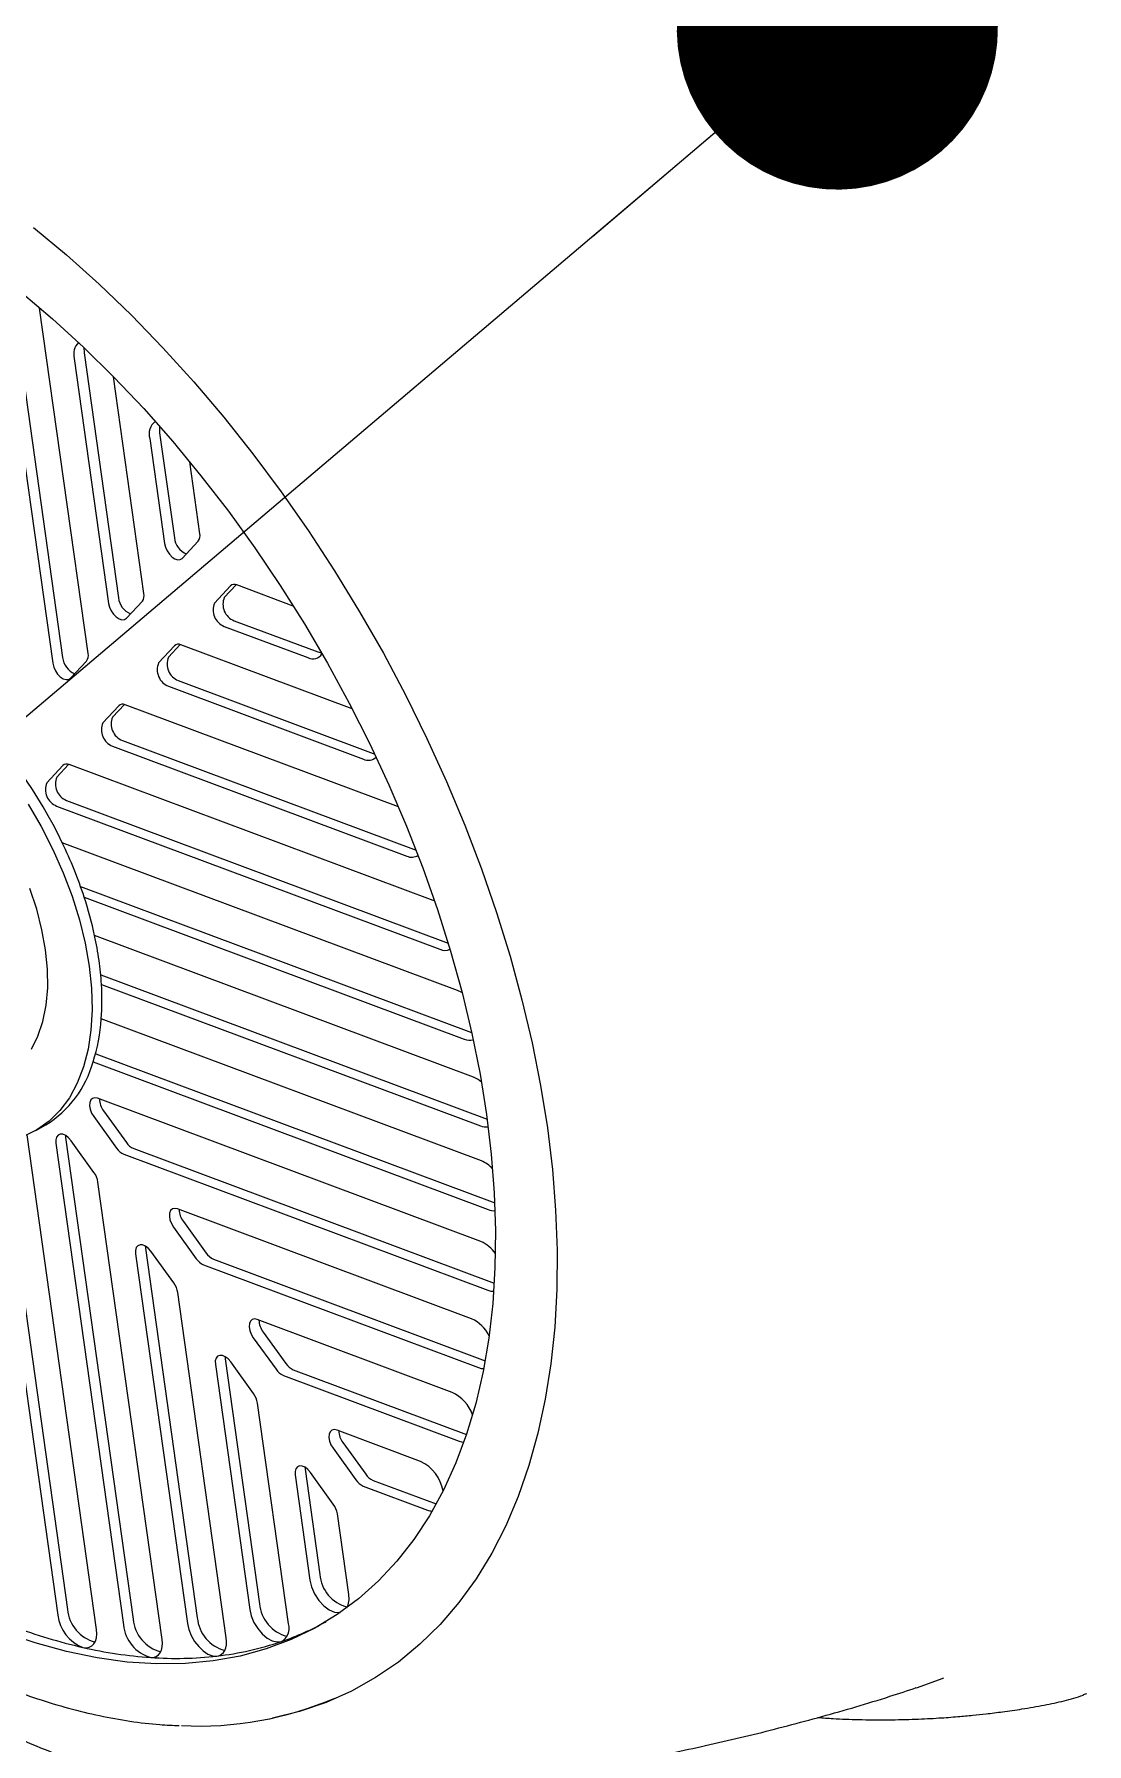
# Model space of a CAD drawing. Header units: millimetres. Extents: x 1293 to 41893, y 1011 to 26911.
# Drawn here: x 3706 to 3806.8, y 23078.9 to 23242.7 of the extents above; entities that cross this region are included whole.
import ezdxf

# ---------------------------------------------------------------- set-up
doc = ezdxf.new("R2010")
doc.units = ezdxf.units.MM
doc.header["$LTSCALE"] = 50
doc.layers.add('CAPA_1', color=7, linetype='Continuous')
doc.dimstyles.new('SLDDIMSTYLE2', dxfattribs={"dimtxt": 0.18, "dimasz": 30.769231, "dimexe": 0, "dimexo": 0.0625, "dimgap": 0, "dimtad": 0, "dimtih": 1, "dimtoh": 1, "dimdec": 0, "dimrnd": 1e-09, "dimzin": 0, "dimdsep": 46, "dimtxsty": 'Standard', "dimblk1": 'DOT', "dimblk2": 'DOT', "dimsah": 1, "dimcen": 0.09, "dimadec": 0, "dimazin": 0, "dimtfac": 30.769231, "dimtdec": 0, "dimtofl": 0, "dimtmove": 0, "dimatfit": 3, "dimldrblk": 'DOT', "dimfxl": 1, "dimfrac": 2, "dimtolj": 1, "dimtzin": 0, "dimarcsym": 0})
doc.dimstyles.new('SLDDIMSTYLE3', dxfattribs={"dimtxt": 0.18, "dimasz": 100, "dimexe": 0, "dimexo": 0.0625, "dimgap": 0, "dimtad": 0, "dimtih": 1, "dimtoh": 1, "dimdec": 0, "dimrnd": 1e-09, "dimzin": 0, "dimdsep": 46, "dimtxsty": 'Standard', "dimsah": 1, "dimcen": 0.09, "dimadec": 0, "dimazin": 0, "dimtfac": 100, "dimtdec": 0, "dimtofl": 0, "dimtmove": 0, "dimatfit": 3, "dimfxl": 1, "dimfrac": 2, "dimtolj": 1, "dimtzin": 0, "dimarcsym": 0})

# ---------------------------------------------------------------- blocks, each defined once
blk = doc.blocks.new('_Dot')
at = {"color": 0, "linetype": 'ByBlock', "lineweight": -2}
blk.add_line((-0.5, 0), (-1, 0), dxfattribs=at)
at = {"color": 0, "linetype": 'ByBlock', "const_width": 0.5}
blk.add_lwpolyline([(-0.25, 0, 1), (0.25, 0, 1)], format="xyb", close=True, dxfattribs=at)

msp = doc.modelspace()

# ---------------------------------------------------------------- linework, layer by layer
at = {"color": 7, "linetype": 'Continuous', "lineweight": 25}
for p, q in [((3702.7792921, 23217.8097411), (3707.749445, 23182.3910665)), ((3703.7221011, 23218.3540132), (3708.692254, 23182.9353386)), ((3706.4932347, 23216.4219454), (3706.4833768, 23216.4873145)), ((3711.1359534, 23183.3366564), (3706.4932347, 23216.4219454)), ((3709.8086317, 23211.6045999), (3713.102825, 23188.1292737)), ((3710.7254271, 23212.6570302), (3710.7514408, 23212.148872)), ((3710.7514408, 23212.148872), (3714.0456341, 23188.6735458)), ((3716.4893335, 23189.0748637), (3713.5742187, 23209.8487721)), ((3717.9690507, 23205.1150886), (3717.9857769, 23204.4828702)), ((3717.0429678, 23203.9385981), (3718.4562051, 23193.867481)), ((3717.9857769, 23204.4828702), (3719.3990142, 23194.411753)), ((3721.8427136, 23194.8130709), (3720.8775848, 23201.690844)), ((3720.1569947, 23192.4502257), (3721.6865319, 23194.0897135)), ((3725.320493, 23189.9260817), (3724.1890196, 23188.7132724)), ((3730.7954842, 23187.8828804), (3725.3843346, 23189.9048746)), ((3714.8036147, 23186.7120185), (3716.3331518, 23188.3515062)), ((3724.7757477, 23189.8084881), (3723.2462105, 23188.1690003)), ((3724.1822316, 23185.9320012), (3732.1970986, 23182.9370712)), ((3725.1250406, 23186.4762732), (3733.1399076, 23183.4813433)), ((3719.4223676, 23184.0702809), (3717.8928305, 23182.4307931)), ((3719.9671129, 23184.1878744), (3718.8356395, 23182.9750652)), ((3736.4331603, 23178.0376252), (3720.0309545, 23184.1666673)), ((3709.4502346, 23180.9738112), (3710.9797717, 23182.613299)), ((3718.8288515, 23180.1937939), (3737.5111501, 23173.2127454)), ((3719.7716605, 23180.738066), (3738.4539591, 23173.7570174)), ((3714.6137329, 23178.4496672), (3713.4822594, 23177.2368579)), ((3714.0689876, 23178.3320736), (3712.5394504, 23176.6925859)), ((3740.8759594, 23168.6388619), (3714.6775744, 23178.4284601)), ((3713.4754714, 23174.4555867), (3741.6626093, 23163.9228475)), ((3714.4182805, 23174.9998588), (3742.5675665, 23164.4812638)), ((3738.4539591, 23173.7570174), (3738.5858612, 23173.7133854)), ((3708.7156075, 23172.5938664), (3707.1860703, 23170.9543786)), ((3709.2603528, 23172.71146), (3708.1288794, 23171.4986507)), ((3744.1957454, 23159.6597368), (3709.3241944, 23172.6902529)), ((3708.1220913, 23168.7173795), (3744.8506137, 23154.9929656)), ((3709.0649004, 23169.2616515), (3745.6351785, 23155.5963691)), ((3746.5298539, 23151.0489318), (3708.6654264, 23165.1978014)), ((3710.408656, 23161.0209134), (3747.8860897, 23147.0166524)), ((3710.7587353, 23159.9935254), (3747.1847222, 23146.3821605)), ((3744.3461316, 23159.5963815), (3744.1957454, 23159.6597368)), ((3748.0661283, 23142.7362548), (3711.7597067, 23156.3029415)), ((3712.3435933, 23152.5592673), (3749.3685135, 23138.7240979)), ((3712.414575, 23151.6361702), (3748.7209966, 23138.0694835)), ((3748.8218929, 23134.7152323), (3712.395906, 23148.3265972)), ((3711.6123337, 23144.1973307), (3749.4767612, 23130.0484611)), ((3711.8906071, 23144.989921), (3750.0963621, 23130.7135069)), ((3748.7798234, 23126.992338), (3712.0513011, 23140.7167519)), ((3712.6170541, 23139.5146847), (3714.8014596, 23136.4874012)), ((3706.1332862, 23137.6378389), (3707.0760952, 23138.1821109)), ((3711.6742451, 23138.9704126), (3713.8586505, 23135.9431291)), ((3701.8814467, 23136.4323063), (3708.2282162, 23091.2034835)), ((3702.8871603, 23136.5283032), (3709.1710252, 23091.7477556)), ((3711.9421588, 23089.8156878), (3705.2913693, 23137.2110405)), ((3708.0418942, 23136.4191292), (3714.5181236, 23090.2677395)), ((3708.9703799, 23137.1609014), (3708.9847032, 23136.9634013)), ((3708.9847032, 23136.9634013), (3715.4609327, 23090.8120116)), ((3711.6955583, 23133.6245432), (3709.5111529, 23136.6518267)), ((3715.5059497, 23135.9003548), (3750.0522894, 23122.9913611)), ((3714.5631407, 23135.3560827), (3749.4346917, 23122.3255667)), ((3718.2320663, 23088.8799438), (3712.083271, 23132.6979479)), ((3747.883858, 23119.5885205), (3719.6967202, 23130.1212597)), ((3719.3196642, 23128.3749204), (3721.5040696, 23125.3476369)), ((3720.2624732, 23128.9191925), (3722.4468787, 23125.891909)), ((3716.6157989, 23126.5654091), (3716.6301223, 23126.3679091)), ((3716.6301223, 23126.3679091), (3721.6002752, 23090.9492345)), ((3719.3409774, 23123.029051), (3717.156572, 23126.0563345)), ((3715.6873133, 23125.823637), (3720.6574662, 23090.4049624)), ((3722.2085598, 23124.7605905), (3748.5387263, 23114.9217492)), ((3723.1513688, 23125.3048626), (3749.1838764, 23115.577248)), ((3724.3714088, 23089.0171667), (3719.72869, 23122.1024557)), ((3746.0244378, 23112.5447189), (3727.3421392, 23119.5257675)), ((3727.9078923, 23118.3237003), (3730.0922978, 23115.2964168)), ((3726.9650833, 23117.7794282), (3729.1494887, 23114.7521447)), ((3723.3327324, 23115.2281448), (3726.6269257, 23091.7528186)), ((3724.261218, 23115.9699169), (3724.2755414, 23115.7724169)), ((3724.2755414, 23115.7724169), (3727.5697347, 23092.2970907)), ((3726.9863965, 23112.4335588), (3724.8019911, 23115.4608423)), ((3730.7967879, 23114.7093704), (3747.3908076, 23108.5086528)), ((3729.8539788, 23114.1650983), (3746.6793061, 23107.8779476)), ((3730.3408683, 23090.3650229), (3727.3741091, 23111.5069634)), ((3743.0024253, 23105.9353453), (3734.9875583, 23108.9302753)), ((3734.6105023, 23107.183936), (3736.7949078, 23104.1566525)), ((3735.5533114, 23107.728208), (3737.7377168, 23104.7009246)), ((3731.9066371, 23105.3744247), (3731.9209605, 23105.1769247)), ((3731.9209605, 23105.1769247), (3733.3341978, 23095.1058075)), ((3734.6318156, 23101.8380666), (3732.4474101, 23104.8653501)), ((3730.9781514, 23104.6326526), (3732.3913887, 23094.5615354)), ((3737.4993979, 23103.5696061), (3743.6572936, 23101.268574)), ((3738.442207, 23104.1138782), (3744.4945156, 23101.852301)), ((3736.1053314, 23093.1737397), (3735.0195282, 23100.9114712)), ((3806.4852024, 23083.5885346), (3806.8266834, 23083.6806614)), ((3728.5353323, 23081.2771932), (3728.8159803, 23081.3343732))]:
    msp.add_line(p, q, dxfattribs=at)
at = {"color": 7, "linetype": 'Continuous', "lineweight": 25, "flags": 128}
for points in [[(3705.908572, 23224.1566527), (3709.0779101, 23221.515667), (3712.2061321, 23218.7079881), (3715.2846638, 23215.7413116), (3718.3050672, 23212.6237691), (3721.2590636, 23209.3639054), (3724.1385562, 23205.9706556), (3726.9356526, 23202.4533204), (3729.6426862, 23198.8215405), (3732.2522371, 23195.0852705), (3734.7571527, 23191.2547511), (3737.1505673, 23187.3404816), (3739.4259207, 23183.3531907), (3741.5769762, 23179.3038072), (3743.597838, 23175.2034304), (3745.4829671, 23171.0632989), (3747.2271963, 23166.8947607), (3748.8257451, 23162.7092413), (3750.2742317, 23158.5182131), (3751.568686, 23154.3331633), (3752.70556, 23150.1655629), (3753.6817377, 23146.0268349), (3754.4945433, 23141.9283233), (3755.141749, 23137.881262)], [(3704.7248491, 23217.9575008), (3707.7315054, 23215.4025991), (3710.6953457, 23212.685647), (3713.6076765, 23209.8146137), (3716.4599555, 23206.7979206), (3719.2438165, 23203.644416), (3721.9510939, 23200.3633499), (3724.5738468, 23196.964346), (3727.1043822, 23193.4573743), (3729.5352777, 23189.8527214), (3731.8594029, 23186.1609602), (3734.0699408, 23182.3929193), (3736.1604076, 23178.5596512), (3738.1246715, 23174.6723993), (3739.9569711, 23170.7425658), (3741.6519318, 23166.7816774), (3743.204582, 23162.8013521), (3744.6103677, 23158.813265), (3745.8651652, 23154.8291137), (3746.9652942, 23150.8605844), (3747.9075277, 23146.9193177), (3748.6891021, 23143.0168737), (3749.3077247, 23139.1646992)], [(3718.4562051, 23193.867481), (3718.54371, 23193.5138684), (3718.7036395, 23193.1608297), (3718.9222207, 23192.8387684), (3719.1806295, 23192.57542), (3719.456612, 23192.3934641), (3719.7264006, 23192.3085705), (3719.9667614, 23192.3280502), (3720.1569947, 23192.4502257)], [(3713.102825, 23188.1292737), (3713.1903299, 23187.7756612), (3713.3502594, 23187.4226225), (3713.5688406, 23187.1005611), (3713.8272495, 23186.8372128), (3714.1032319, 23186.6552569), (3714.3730206, 23186.5703633), (3714.6133814, 23186.589843), (3714.8036147, 23186.7120185)], [(3733.1399076, 23183.4813433), (3733.4958932, 23183.3908059), (3733.5001951, 23183.3902613)], [(3707.749445, 23182.3910665), (3707.8369498, 23182.0374539), (3707.9968794, 23181.6844153), (3708.2154606, 23181.3623539), (3708.4738694, 23181.0990056), (3708.7498518, 23180.9170496), (3709.0196405, 23180.832156), (3709.2600013, 23180.8516358), (3709.4502346, 23180.9738112)], [(3705.3927416, 23168.900496), (3706.6396469, 23166.7634594), (3707.7642461, 23164.5665765), (3708.7563546, 23162.3297426), (3709.6069878, 23160.073215), (3710.3084421, 23157.817429), (3710.8543651, 23155.5828134), (3711.2398129, 23153.3896052)], [(3707.0616275, 23154.9508754), (3706.7144712, 23156.8735081), (3706.2081003, 23158.8346145), (3705.5484516, 23160.8112025)], [(3705.7079178, 23145.4212686), (3706.3341111, 23146.6734294), (3706.8055492, 23148.0836505), (3707.1167049, 23149.6353985), (3707.2639303, 23151.3104804), (3707.2454991, 23153.0892576), (3707.0616275, 23154.9508754)], [(3711.2398129, 23153.3896052), (3711.4612947, 23151.2576665), (3711.5168048, 23149.2063044), (3711.4058405, 23147.2540963), (3711.1294067, 23145.4187219), (3710.6900068, 23143.7168024), (3710.09162, 23142.1637508), (3709.3396656, 23140.7736317), (3708.4409532, 23139.5590343), (3707.4036218, 23138.5309581), (3706.2370656, 23137.6987136), (3704.9518491, 23137.0698377)], [(3746.9756759, 23150.8203486), (3746.8701543, 23150.8855101), (3746.5298539, 23151.0489318)], [(3712.0513011, 23140.7167519), (3711.7888255, 23140.7672284), (3711.5630534, 23140.7128832), (3711.393428, 23140.5583963), (3711.2945574, 23140.3170721), (3711.2749563, 23140.0096932), (3711.3363127, 23139.662731), (3711.4733426, 23139.3060655), (3711.6742451, 23138.9704126)], [(3749.3077247, 23139.1646992), (3749.7615812, 23135.3740932), (3750.0493402, 23131.6561741), (3750.1701577, 23128.0218474), (3750.1236793, 23124.481773), (3749.9100414, 23121.0463347), (3749.5298705, 23117.7256091), (3748.9842819, 23114.5293366), (3748.2748758, 23111.4668923), (3747.403733, 23108.547259), (3746.3734087, 23105.7790004), (3745.1869251, 23103.1702363), (3743.8477623, 23100.7286186), (3742.3598483, 23098.461309), (3740.7275474, 23096.3749581), (3738.9556474, 23094.4756852), (3737.0493456, 23092.7690615), (3735.0142336, 23091.2600926), (3732.8562807, 23089.9532047), (3730.5818164, 23088.8522311), (3728.1975123, 23087.9604011), (3725.7103618, 23087.2803306), (3723.1276603, 23086.8140144), (3720.4569831, 23086.5628203), (3717.706164, 23086.527485), (3714.8832715, 23086.7081123), (3711.9965857, 23087.1041722), (3709.0545736, 23087.7145031), (3706.0658647, 23088.5373148), (3703.0392255, 23089.5701939)], [(3755.141749, 23137.881262), (3755.6215809, 23133.8967435), (3755.9327238, 23129.9856891), (3756.0743249, 23126.1588189), (3756.0459961, 23122.4266219), (3755.8478149, 23118.799328), (3755.4803247, 23115.2868791), (3754.9445326, 23111.8989028), (3754.2419073, 23108.6446852), (3753.3743746, 23105.5331458), (3752.3443123, 23102.5728133), (3751.1545437, 23099.7718017), (3749.80833, 23097.1377884), (3748.309361, 23094.6779929), (3746.6617453, 23092.3991575), (3744.8699989, 23090.3075283), (3742.9390328, 23088.4088382), (3740.8741397, 23086.7082915), (3738.6809793, 23085.2105492), (3736.3655629, 23083.9197166), (3733.9342369, 23082.8393317), (3731.3936654, 23081.9723558), (3728.8159803, 23081.3343732)], [(3709.5111529, 23136.6518267), (3709.2636794, 23136.9375609), (3708.9909471, 23137.148769), (3708.7164436, 23137.2672621), (3708.4638089, 23137.2828355), (3708.2547998, 23137.1941481), (3708.1074159, 23137.0088376), (3708.0343499, 23136.7428627), (3708.0418942, 23136.4191292)], [(3719.6967202, 23130.1212597), (3719.4342446, 23130.1717362), (3719.2084725, 23130.117391), (3719.0388471, 23129.9629041), (3718.9399765, 23129.7215799), (3718.9203754, 23129.414201), (3718.9817318, 23129.0672388), (3719.1187617, 23128.7105733), (3719.3196642, 23128.3749204)], [(3717.156572, 23126.0563345), (3716.9090985, 23126.3420687), (3716.6363662, 23126.5532768), (3716.3618627, 23126.6717699), (3716.109228, 23126.6873433), (3715.9002189, 23126.5986559), (3715.752835, 23126.4133454), (3715.679769, 23126.1473705), (3715.6873133, 23125.823637)], [(3749.4346917, 23122.3255667), (3749.7372862, 23122.2429412), (3750.0030724, 23122.2257824)], [(3727.3421392, 23119.5257675), (3727.0796637, 23119.576244), (3726.8538915, 23119.5218988), (3726.6842662, 23119.3674119), (3726.5853956, 23119.1260877), (3726.5657945, 23118.8187088), (3726.6271509, 23118.4717466), (3726.7641808, 23118.1150811), (3726.9650833, 23117.7794282)], [(3724.8019911, 23115.4608423), (3724.5545175, 23115.7465765), (3724.2817853, 23115.9577846), (3724.0072818, 23116.0762777), (3723.7546471, 23116.0918511), (3723.5456379, 23116.0031637), (3723.3982541, 23115.8178532), (3723.3251881, 23115.5518783), (3723.3327324, 23115.2281448)], [(3748.5387263, 23114.9217492), (3748.8133622, 23114.8441031), (3749.0419081, 23114.8208268)], [(3734.9875583, 23108.9302753), (3734.7250828, 23108.9807518), (3734.4993106, 23108.9264066), (3734.3296853, 23108.7719197), (3734.2308147, 23108.5305955), (3734.2112136, 23108.2232166), (3734.2725699, 23107.8762544), (3734.4095998, 23107.5195889), (3734.6105023, 23107.183936)], [(3746.6793061, 23107.8779476), (3746.9243935, 23107.8061752), (3747.1388885, 23107.7782853)], [(3732.4474101, 23104.8653501), (3732.1999366, 23105.1510843), (3731.9272044, 23105.3622924), (3731.6527008, 23105.4807855), (3731.4000662, 23105.4963589), (3731.191057, 23105.4076715), (3731.0436731, 23105.2223609), (3730.9706072, 23104.9563861), (3730.9781514, 23104.6326526)], [(3732.3913887, 23094.5615354), (3732.5513255, 23093.898138), (3732.8401987, 23093.2324232), (3733.2360604, 23092.6149704), (3733.7088341, 23092.0926921), (3734.2225997, 23091.7052697), (3734.7383225, 23091.4821387), (3735.2168191, 23091.4402518), (3735.2970587, 23091.4526133)], [(3726.6269257, 23091.7528186), (3726.7725139, 23091.1327028), (3727.0320324, 23090.5076753), (3727.3882043, 23089.9193452), (3727.8173188, 23089.4068789), (3728.2908086, 23089.0043924), (3728.7771528, 23088.7386799), (3729.2439743, 23088.6274305), (3729.6601959, 23088.6780503)], [(3720.6574662, 23090.4049624), (3720.7902325, 23089.8249615), (3721.0236864, 23089.2383095), (3721.3441951, 23088.6792647), (3721.7330418, 23088.1804734), (3722.1675193, 23087.7710634), (3722.6222557, 23087.4749427), (3723.0706958, 23087.3094038), (3723.4866524, 23087.2841135)], [(3710.6324708, 23088.1099345), (3710.9489527, 23088.0753932), (3711.237103, 23088.1206935), (3711.4874705, 23088.2443497), (3711.6918429, 23088.4423058), (3711.8435169, 23088.7080688), (3711.9375176, 23089.0329217), (3711.9707617, 23089.4062094), (3711.9421588, 23089.8156878)], [(3717.1374178, 23087.1421993), (3717.412141, 23087.1566116), (3717.6583042, 23087.2375937), (3717.8691283, 23087.3829152), (3718.0388072, 23087.5885742), (3718.162668, 23087.8489068), (3718.2372996, 23088.1567436), (3718.2606467, 23088.5036067), (3718.2320663, 23088.8799438)], [(3723.4866524, 23087.2841135), (3723.7178349, 23087.3400054), (3723.9218284, 23087.4494679), (3724.0940238, 23087.610028), (3724.2305308, 23087.818058), (3724.3282651, 23088.0688578), (3724.3850186, 23088.3567609), (3724.3995089, 23088.6752626), (3724.3714088, 23089.0171667)], [(3790.5172653, 23084.2350723), (3792.7307056, 23085.0304047), (3793.1449565, 23085.1960421)]]:
    msp.add_lwpolyline(points, dxfattribs=at)
at = {"color": 7, "linetype": 'Continuous', "lineweight": 25}
for centre, radius, start, end in [((3723.5521526, 23188.2537673), 118.5037943, 22.794933415, 48.831450371), ((3711.340749, 23212.0200011), 1.5874323, 135.15318136, 195.169840558), ((3718.4745962, 23204.3671609), 1.4943982, 127.410652504, 196.665248865), ((3721.2803985, 23194.6260177), 1.893546, 186.4972356, 247.476699699), ((3720.9839487, 23194.6199492), 0.8802119, 322.958339924, 12.674005098), ((3725.1493354, 23189.4191558), 0.5395808, 64.181492984, 133.817732415), ((3715.9270184, 23188.8878105), 1.893546, 186.4972356, 247.476699699), ((3715.6305687, 23188.881742), 0.8802119, 322.958339924, 12.674005099), ((3725.7542771, 23188.0538907), 1.6984744, 157.156212162, 248.25529726), ((3724.811468, 23187.5096186), 1.6984744, 157.156212162, 248.25529726), ((3719.7959553, 23183.6809485), 0.5395808, 64.181492984, 133.817732415), ((3710.5736384, 23183.1496033), 1.893546, 186.4972356, 247.476699699), ((3710.2771886, 23183.1435348), 0.8802119, 322.958339924, 12.674005099), ((3719.458088, 23181.7714114), 1.6984744, 157.156212162, 248.25529726), ((3720.400897, 23182.3156834), 1.6984744, 157.156212162, 248.25529726), ((3732.6682099, 23183.8652224), 1.0408701, 243.088545597, 327.645504786), ((3714.4425752, 23177.9427413), 0.5395808, 64.181492984, 133.817732415), ((3669.9181483, 23146.7897325), 42.8976521, 25.411472342, 46.214911445), ((3715.0475169, 23176.5774762), 1.6984744, 157.156212162, 248.25529726), ((3714.1047079, 23176.0332041), 1.6984744, 157.156212162, 248.25529726), ((3709.0891951, 23172.2045341), 0.5395808, 64.181492986, 133.817732412), ((3737.9855799, 23174.1554313), 1.055339, 243.285049875, 314.917813964), ((3708.7513278, 23170.2949969), 1.6984744, 157.156212162, 248.25529726), ((3709.6941369, 23170.839269), 1.6984744, 157.156212162, 248.25529726), ((3670.4742066, 23146.8130667), 42.385938, 18.117275369, 25.705532214), ((3742.1376609, 23164.9266294), 1.1105189, 244.673592915, 303.596919939), ((3675.2081042, 23148.3703392), 37.4024842, 12.244717807, 18.10502184), ((3679.555779, 23149.3317535), 32.9498167, 8.028791184, 12.214365703), ((3683.3484821, 23149.8625151), 29.1201581, 3.491941575, 8.036996686), ((3745.3310955, 23156.0799173), 1.1884136, 246.152404852, 294.077836596), ((3688.203007, 23150.1179066), 24.2591251, 355.765388762, 3.588216256), ((3694.5746505, 23149.5693912), 17.8645371, 342.499695196, 356.010844781), ((3747.6736372, 23147.5118041), 1.2309072, 246.596810694, 287.03663482), ((3701.7910761, 23146.885745), 10.1825671, 301.266953559, 344.691195429), ((3747.0498362, 23140.2164109), 2.7170688, 49.353050649, 68.035015428), ((3714.1672479, 23140.7020409), 1.9526688, 181.364791771, 217.44996747), ((3749.2180275, 23139.2403791), 1.2720206, 246.999368644, 281.187872299), ((3715.2137946, 23136.8531437), 1.6323425, 213.882390124, 246.509227468), ((3716.1566037, 23137.3974158), 1.6323425, 213.882390124, 246.509227468), ((3747.7060245, 23132.0126666), 2.9238714, 41.667774123, 67.564649662), ((3709.9725689, 23132.3591854), 2.1377145, 9.118070027, 36.293439395), ((3721.8126669, 23130.1065487), 1.9526688, 181.364791772, 217.44996747), ((3749.9834754, 23131.2727904), 1.3250441, 247.516764259, 276.188201709), ((3747.487625, 23124.0134716), 3.2470635, 34.556653494, 66.54934666), ((3722.8592137, 23126.2576515), 1.6323425, 213.882390123, 246.509227468), ((3723.8020227, 23126.8019236), 1.6323425, 213.882390124, 246.509227468), ((3717.6179879, 23121.7636932), 2.1377145, 9.118070027, 36.293439395), ((3746.4471662, 23116.3945827), 3.5021881, 27.044289681, 65.780910753), ((3729.458086, 23119.5110565), 1.9526688, 181.364791771, 217.44996747), ((3730.5046328, 23115.6621593), 1.6323425, 213.882390124, 246.509227468), ((3731.4474418, 23116.2064313), 1.6323425, 213.882390124, 246.509227468), ((3725.263407, 23111.168201), 2.1377145, 9.118070027, 36.293439395), ((3744.4184566, 23109.134996), 3.7690033, 19.328527873, 64.779540402), ((3737.1035051, 23108.9155643), 1.9526688, 181.364791772, 217.44996747), ((3741.2422018, 23102.365547), 3.9801817, 10.682852599, 63.752660765), ((3738.1500519, 23105.0666671), 1.6323425, 213.882390124, 246.509227468), ((3739.0928609, 23105.6109391), 1.6323425, 213.882390124, 246.509227468), ((3732.9088261, 23100.5727088), 2.1377145, 9.118070027, 36.293439395), ((3744.1988206, 23102.6552734), 1.4886862, 248.668606303, 266.502095272), ((3736.8586395, 23095.402051), 3.53687, 184.804646476, 255.39654933), ((3712.695467, 23092.0439991), 3.53687, 184.80464646, 255.396549423), ((3731.0941764, 23092.5933342), 3.53687, 184.804646424, 255.396549622), ((3734.2029423, 23092.796668), 1.9393986, 332.325863823, 11.211260417), ((3722.2174775, 23138.5798709), 51.7824957, 249.380844463, 257.072121553), ((3712.0160266, 23091.6662587), 3.8159754, 186.965582651, 248.741926437), ((3718.129212, 23090.6336445), 3.6295792, 185.785928151, 254.142056334), ((3718.9853744, 23091.1082551), 3.53687, 184.804646397, 255.396549774), ((3725.1247169, 23091.2454779), 3.53687, 184.804646436, 255.396549557), ((3720.8081727, 23114.4314149), 27.2322255, 288.969023277, 298.813567873), ((3728.9759715, 23089.934934), 1.4310554, 298.563061562, 17.49002051), ((3720.1116662, 23116.5992696), 29.5087938, 276.567416917, 288.87971933), ((3720.0584389, 23129.1232186), 42.0825183, 257.056639241, 266.019799335), ((3719.5423133, 23121.6504642), 34.5919625, 266.013478553, 276.547376032), ((3721.7442369, 23113.6766974), 33.1005895, 267.107890006, 293.210164944)]:
    msp.add_arc(centre, radius, start, end, dxfattribs=at)
for points, knots in [([(3629.4199958, 23186.4941332), (3629.5262521, 23185.7670542), (3629.8322518, 23183.6731933), (3630.456241, 23180.1824919), (3631.3386004, 23176.0197832), (3632.3708708, 23171.8373264), (3633.5473958, 23167.6441166), (3634.865723, 23163.4482079), (3636.3223247, 23159.2578997), (3637.9137506, 23155.0813929), (3639.6363186, 23150.9268836), (3641.4861981, 23146.8025334), (3643.4593894, 23142.7164683), (3645.551732, 23138.6767661), (3647.758908, 23134.6914447), (3650.0764357, 23130.7684706), (3652.4996635, 23126.9157594), (3655.0237987, 23123.1411209), (3657.643934, 23119.4522251), (3660.3550747, 23115.8565783), (3663.1521263, 23112.3615511), (3666.0299061, 23108.9743712), (3668.9831547, 23105.7021191), (3672.0065456, 23102.5517255), (3675.0946924, 23099.5299738), (3678.2421522, 23096.6435045), (3681.4434236, 23093.8988241), (3684.6929369, 23091.3023169), (3687.9850342, 23088.8602593), (3691.3139371, 23086.5788334), (3694.6736983, 23084.4641391), (3698.0581366, 23082.5221975), (3701.4606016, 23080.7590186), (3704.87389, 23079.1805181), (3708.2902179, 23077.7923549), (3711.7012787, 23076.5998358), (3715.0982495, 23075.6074567), (3718.47153, 23074.8199255), (3721.8117125, 23074.2375005), (3725.1066652, 23073.8722214), (3728.0210899, 23073.7060411), (3729.817606, 23073.7535885), (3730.5473139, 23073.7729013)], [0, 0, 0, 0, 0.0136149281, 0.0392086242, 0.064772665, 0.0903090897, 0.1158186316, 0.141302871, 0.1667639991, 0.1922046415, 0.2176277267, 0.2430363916, 0.268433914, 0.2938236663, 0.3192090834, 0.3445936422, 0.3699804243, 0.3953722029, 0.4207725053, 0.4461848531, 0.471612743, 0.4970596194, 0.5225288328, 0.5480235789, 0.5735468125, 0.5991011263, 0.6246885853, 0.6503105045, 0.6759671566, 0.7016573975, 0.727378197, 0.7531240771, 0.7788864682, 0.8046495302, 0.8303934075, 0.8560948951, 0.8817259977, 0.907254717, 0.9326466854, 0.9578676658, 0.9828867097, 1, 1, 1, 1]), ([(3632.6533969, 23182.9730271), (3632.7505127, 23182.3088815), (3633.0319575, 23180.3841653), (3633.6103188, 23177.1609708), (3634.4347455, 23173.2979946), (3635.4043043, 23169.4045827), (3636.5139798, 23165.4910287), (3637.7616914, 23161.5663682), (3639.1441816, 23157.6399908), (3640.6581206, 23153.7212028), (3642.2998187, 23149.8193188), (3644.0653128, 23145.9436108), (3645.9503535, 23142.1032947), (3647.9504207, 23138.3075068), (3650.0607317, 23134.5652831), (3652.2762496, 23130.8855433), (3654.5916959, 23127.2770666), (3657.0015645, 23123.748468), (3659.5001398, 23120.3081723), (3662.081509, 23116.9643979), (3664.7395754, 23113.7251409), (3667.4680725, 23110.5981573), (3670.2605798, 23107.590946), (3673.1105382, 23104.710733), (3676.0112652, 23101.9644565), (3678.9559706, 23099.3587532), (3681.9377703, 23096.8999466), (3684.9497009, 23094.5940351), (3687.984732, 23092.446683), (3691.0357769, 23090.4632109), (3694.0957013, 23088.6485869), (3697.1573278, 23087.0074227), (3700.2134236, 23085.5439535), (3703.2566735, 23084.2621007), (3706.2797781, 23083.1651411), (3709.2751359, 23082.2568052), (3712.2360913, 23081.537033), (3715.1522788, 23081.0176569), (3717.7039256, 23080.7035311), (3719.2569267, 23080.6465745), (3719.8752749, 23080.6238965)], [0, 0, 0, 0, 0.01417212089, 0.04107127924, 0.06796707729, 0.09485808464, 0.12174453443, 0.14862677101, 0.17550521679, 0.20238034812, 0.22925267776, 0.25612274265, 0.28299109543, 0.30985829883, 0.33672492204, 0.36359153849, 0.39045860042, 0.41732661791, 0.44419616982, 0.47106783417, 0.49794218549, 0.52481979063, 0.55170120226, 0.5785869492, 0.60547752244, 0.63237335541, 0.65927479676, 0.68618207341, 0.71309524143, 0.74001412177, 0.76693821805, 0.7938666139, 0.82079784896, 0.84772921895, 0.87465709643, 0.90157714894, 0.92848391543, 0.95537081003, 0.98223029052, 1, 1, 1, 1]), ([(3730.580742, 23073.7752898), (3732.035993, 23073.8159282), (3735.703496, 23073.9183444), (3741.6014133, 23074.3270859), (3748.2662012, 23074.9720138), (3754.936867, 23075.8415073), (3761.6012432, 23076.9240887), (3768.2481572, 23078.2229144), (3774.868318, 23079.7313636), (3781.4467783, 23081.4642491), (3786.6611218, 23082.9726335), (3789.6585478, 23083.9748509), (3790.4996826, 23084.2560922)], [0, 0, 0, 0, 0.0722871575, 0.1821770653, 0.2923528395, 0.4027597371, 0.5133491058, 0.6240775839, 0.7349063758, 0.8458006016, 0.9567287158, 1, 1, 1, 1]), ([(3802.7627789, 23082.5800874), (3803.4015119, 23082.708568), (3804.6801305, 23082.9657611), (3805.8956638, 23083.3378672), (3806.5039783, 23083.524088)], [0, 0, 0, 0, 0.4995493018, 1, 1, 1, 1]), ([(3787.8067152, 23081.1713708), (3788.6870753, 23081.1872091), (3790.32064, 23081.2165979), (3792.5452659, 23081.3322525), (3794.3702503, 23081.4646253), (3795.8776294, 23081.6025699), (3797.2960065, 23081.7543463), (3798.8681405, 23081.9501704), (3800.7355678, 23082.2195035), (3802.0520144, 23082.4536624), (3802.7627789, 23082.5800874)], [0, 0, 0, 0, 0.1668688025, 0.3096357575, 0.4283895515, 0.5231628308, 0.6090501634, 0.716726789, 0.847057553, 1, 1, 1, 1]), ([(3781.0723881, 23081.3944444), (3781.5576324, 23081.3593926), (3782.8489537, 23081.2661133), (3785.0917886, 23081.1743938), (3786.852843, 23081.1724632), (3787.8067145, 23081.1714174)], [0, 0, 0, 0, 0.2162517072, 0.5754843286, 1, 1, 1, 1])]:
    msp.add_open_spline(points, degree=3, knots=knots, dxfattribs=at)

# ---------------------------------------------------------------- leaders
at = {"layer": 'CAPA_1'}
for points, dimstyle in [([(3723.2467328, 23683.0745665), (2086.5827462, 22900.0135735)], 'SLDDIMSTYLE2'), ([(3782.9284914, 23243.1563716), (2346.0934473, 22025.5938051)], 'SLDDIMSTYLE2'), ([(4613.3411658, 23172.3653482), (2944.09302, 20990.7642905)], 'SLDDIMSTYLE3')]:
    msp.add_leader(points, dimstyle=dimstyle, dxfattribs=at)

doc.saveas('drawing.dxf')
